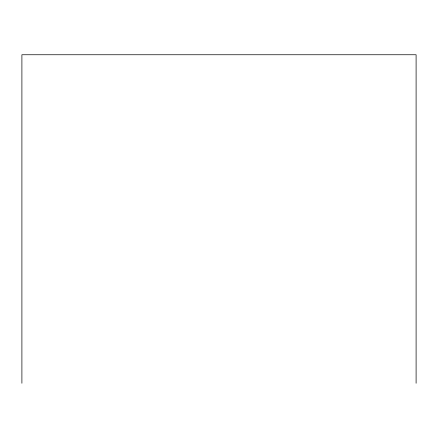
<?xml version="1.0" encoding="UTF-8"?>
<svg xmlns="http://www.w3.org/2000/svg" width="438" height="438" viewBox="0 0 438 438"><rect width="100%" height="100%" fill="white"/><g stroke="black" fill="none" stroke-linecap="round" stroke-linejoin="round"><path stroke-width="0.66" d="M416.1 383.25L416.1 54.75L21.9 54.75L21.9 383.25"/></g></svg>
